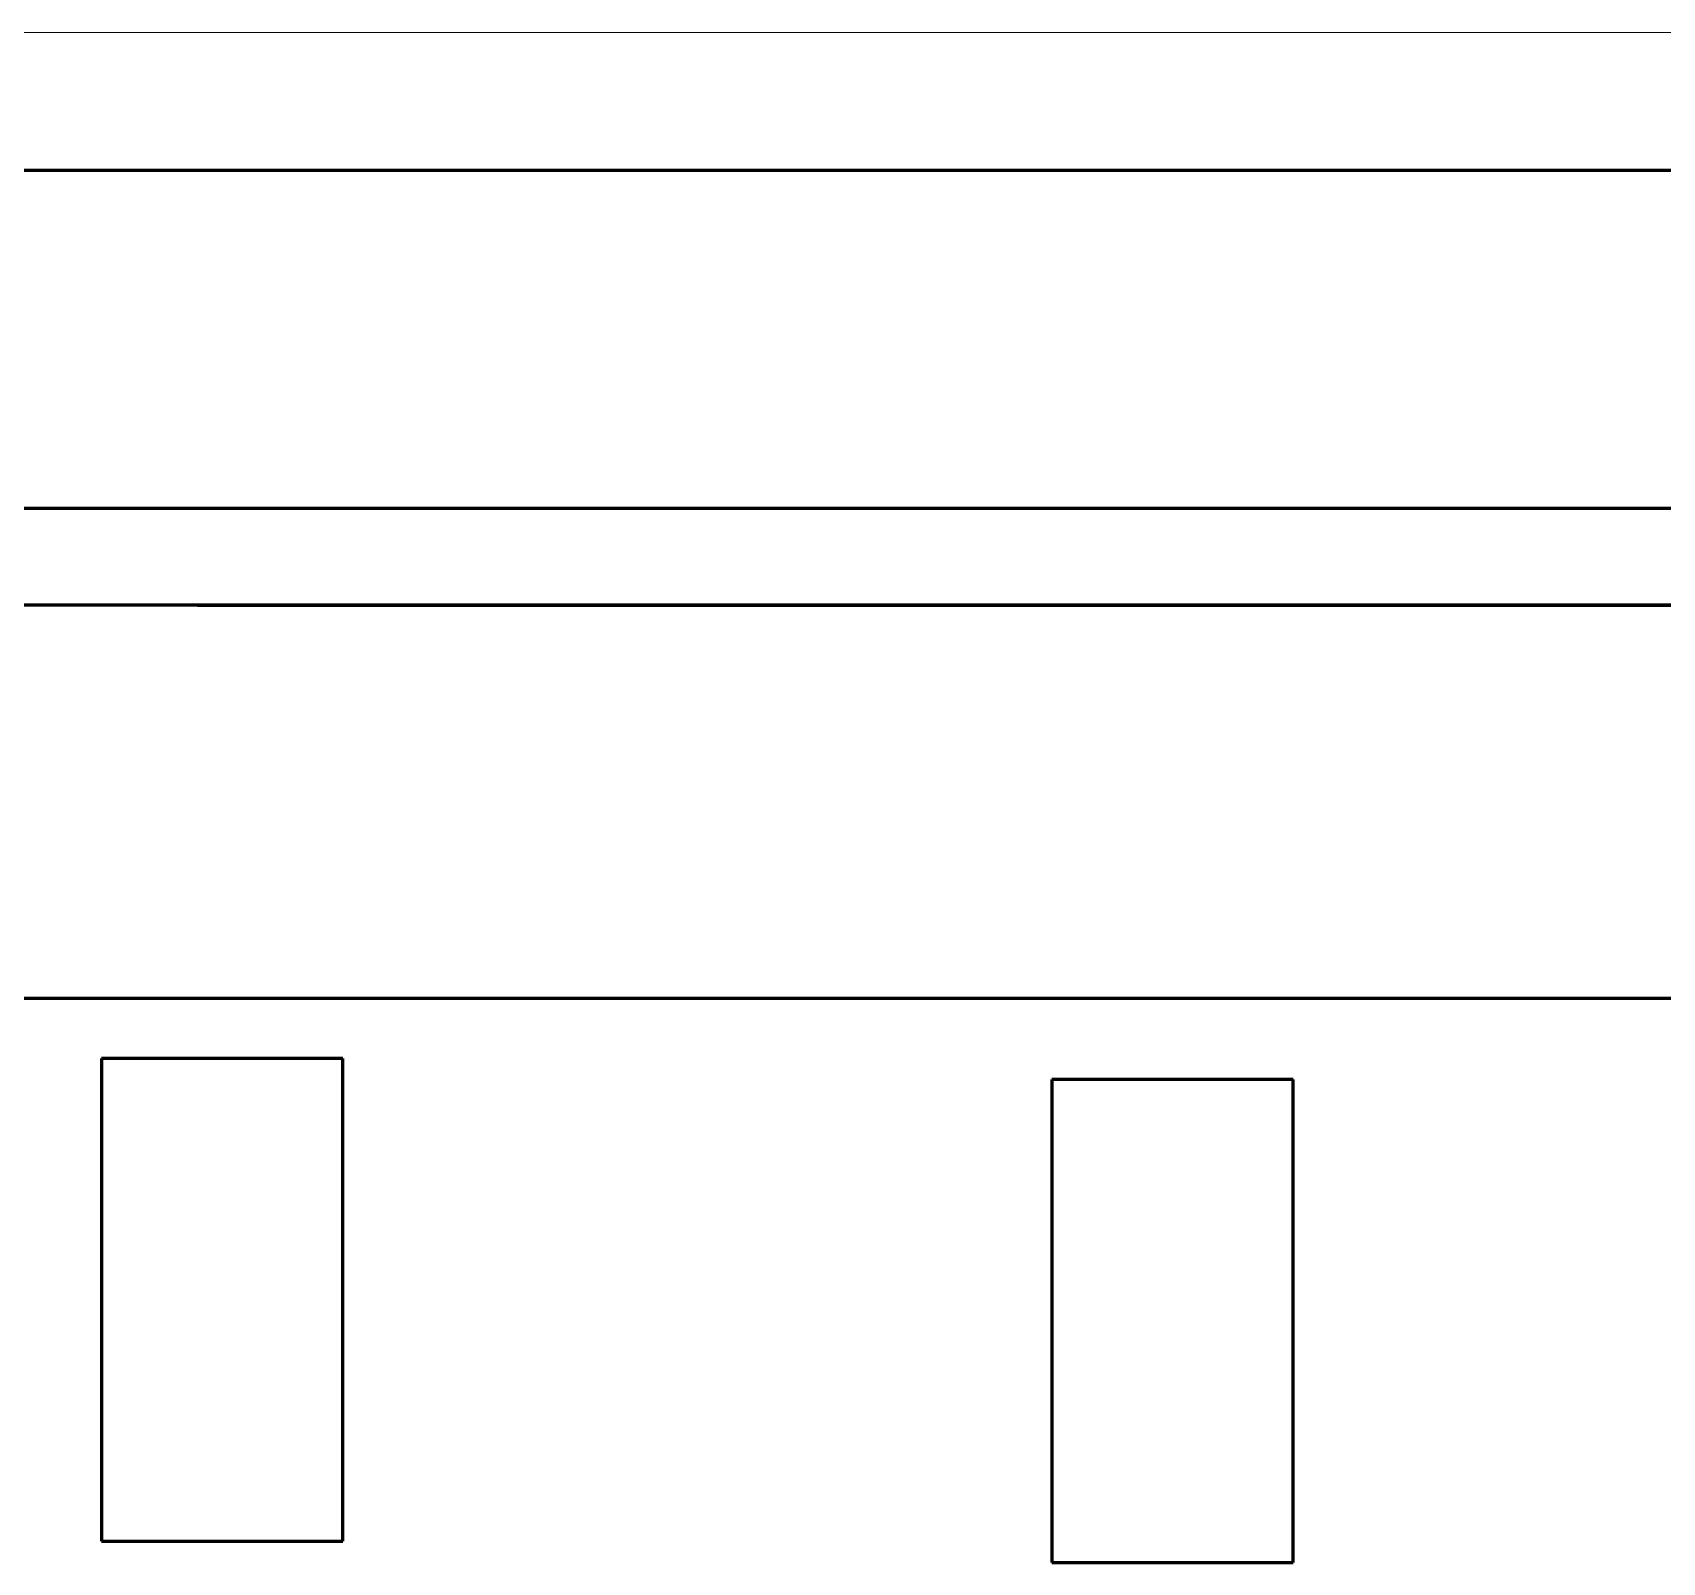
# Model space of a CAD drawing. Extents: x 0 to 297, y 0 to 292.
# Drawn here: x 258.98 to 267.43, y 202.08 to 210 of the extents above; entities that cross this region are included whole.
import ezdxf

# ---------------------------------------------------------------- set-up
doc = ezdxf.new("R2010")
doc.units = 0
doc.header["$MEASUREMENT"] = 0
doc.linetypes.add('K5LT_BASIC', pattern=[0])
doc.linetypes.add('K5LT_THIN', pattern=[0])
doc.layers.add('Системный слой', color=7, linetype='Continuous')

# ---------------------------------------------------------------- blocks, each defined once
blk = doc.blocks.new('*U')
at = {"layer": 'Системный слой', "linetype": 'K5LT_BASIC', "lineweight": 60}
for p, q in [((260.591, 204.6872), (259.341, 204.6872)), ((259.341, 204.6872), (259.341, 202.1872)), ((260.591, 202.1872), (260.591, 204.6872)), ((265.513, 204.5779), (264.263, 204.5779)), ((264.263, 204.5779), (264.263, 202.0779)), ((265.513, 202.0779), (265.513, 204.5779)), ((259.341, 202.1872), (260.591, 202.1872)), ((264.263, 202.0779), (265.513, 202.0779))]:
    blk.add_line(p, q, dxfattribs=at)
blk = doc.blocks.new('*S')
at = {"linetype": 'K5LT_THIN', "lineweight": 18}
blk.add_line((0, 210), (297, 210), dxfattribs=at)
at = {"linetype": 'K5LT_BASIC', "lineweight": 60}
blk.add_line((20, 205), (292, 205), dxfattribs=at)

msp = doc.modelspace()

# ---------------------------------------------------------------- linework, layer by layer
at = {"layer": 'Системный слой', "linetype": 'K5LT_BASIC', "lineweight": 60}
for p, q in [((275.3371, 209.2854), (223.8375, 209.2854)), ((272.8381, 207.5354), (252.8378, 207.5354)), ((272.8381, 207.5354), (259.8381, 207.5354)), ((272.8378, 207.0354), (252.8378, 207.0354)), ((259.8381, 207.0354), (272.8378, 207.0354))]:
    msp.add_line(p, q, dxfattribs=at)

# ---------------------------------------------------------------- block references
msp.add_blockref('*S', (0, 0))
at = {"layer": 'Системный слой'}
msp.add_blockref('*U', (0, 0), dxfattribs=at)
msp.add_blockref('*U', (0, 0), dxfattribs=at)
msp.add_blockref('*U', (0, 0), dxfattribs=at)
msp.add_blockref('*U', (0, 0), dxfattribs=at)
msp.add_blockref('*U', (0, 0), dxfattribs=at)
msp.add_blockref('*U', (0, 0), dxfattribs=at)
msp.add_blockref('*U', (0, 0), dxfattribs=at)
msp.add_blockref('*U', (0, 0), dxfattribs=at)
msp.add_blockref('*U', (0, 0), dxfattribs=at)
msp.add_blockref('*U', (0, 0), dxfattribs=at)
msp.add_blockref('*U', (0, 0), dxfattribs=at)
msp.add_blockref('*U', (0, 0), dxfattribs=at)
msp.add_blockref('*U', (0, 0), dxfattribs=at)
msp.add_blockref('*U', (0, 0), dxfattribs=at)
msp.add_blockref('*U', (0, 0), dxfattribs=at)
msp.add_blockref('*U', (0, 0), dxfattribs=at)
msp.add_blockref('*U', (0, 0), dxfattribs=at)
msp.add_blockref('*U', (0, 0), dxfattribs=at)
msp.add_blockref('*U', (0, 0), dxfattribs=at)
msp.add_blockref('*U', (0, 0), dxfattribs=at)
msp.add_blockref('*U', (0, 0), dxfattribs=at)
msp.add_blockref('*U', (0, 0), dxfattribs=at)
msp.add_blockref('*U', (0, 0), dxfattribs=at)
msp.add_blockref('*U', (0, 0), dxfattribs=at)
msp.add_blockref('*U', (0, 0), dxfattribs=at)
msp.add_blockref('*U', (0, 0), dxfattribs=at)
msp.add_blockref('*U', (0, 0), dxfattribs=at)
msp.add_blockref('*U', (0, 0), dxfattribs=at)
msp.add_blockref('*U', (0, 0), dxfattribs=at)
msp.add_blockref('*U', (0, 0), dxfattribs=at)
msp.add_blockref('*U', (0, 0), dxfattribs=at)
msp.add_blockref('*U', (0, 0), dxfattribs=at)
msp.add_blockref('*U', (0, 0), dxfattribs=at)
msp.add_blockref('*U', (0, 0), dxfattribs=at)
msp.add_blockref('*U', (0, 0), dxfattribs=at)
msp.add_blockref('*U', (0, 0), dxfattribs=at)
msp.add_blockref('*U', (0, 0), dxfattribs=at)
msp.add_blockref('*U', (0, 0), dxfattribs=at)
msp.add_blockref('*U', (0, 0), dxfattribs=at)
msp.add_blockref('*U', (0, 0), dxfattribs=at)
msp.add_blockref('*U', (0, 0), dxfattribs=at)
msp.add_blockref('*U', (0, 0), dxfattribs=at)
msp.add_blockref('*U', (0, 0), dxfattribs=at)
msp.add_blockref('*U', (0, 0), dxfattribs=at)
msp.add_blockref('*U', (0, 0), dxfattribs=at)
msp.add_blockref('*U', (0, 0), dxfattribs=at)
msp.add_blockref('*U', (0, 0), dxfattribs=at)
msp.add_blockref('*U', (0, 0), dxfattribs=at)
msp.add_blockref('*U', (0, 0), dxfattribs=at)
msp.add_blockref('*U', (0, 0), dxfattribs=at)
msp.add_blockref('*U', (0, 0), dxfattribs=at)
msp.add_blockref('*U', (0, 0), dxfattribs=at)
msp.add_blockref('*U', (0, 0), dxfattribs=at)
msp.add_blockref('*U', (0, 0), dxfattribs=at)
msp.add_blockref('*U', (0, 0), dxfattribs=at)
msp.add_blockref('*U', (0, 0), dxfattribs=at)
msp.add_blockref('*U', (0, 0), dxfattribs=at)
msp.add_blockref('*U', (0, 0), dxfattribs=at)
msp.add_blockref('*U', (0, 0), dxfattribs=at)
msp.add_blockref('*U', (0, 0), dxfattribs=at)
msp.add_blockref('*U', (0, 0), dxfattribs=at)
msp.add_blockref('*U', (0, 0), dxfattribs=at)
msp.add_blockref('*U', (0, 0), dxfattribs=at)
msp.add_blockref('*U', (0, 0), dxfattribs=at)
msp.add_blockref('*U', (0, 0), dxfattribs=at)
msp.add_blockref('*U', (0, 0), dxfattribs=at)
msp.add_blockref('*U', (0, 0), dxfattribs=at)
msp.add_blockref('*U', (0, 0), dxfattribs=at)
msp.add_blockref('*U', (0, 0), dxfattribs=at)
msp.add_blockref('*U', (0, 0), dxfattribs=at)
msp.add_blockref('*U', (0, 0), dxfattribs=at)
msp.add_blockref('*U', (0, 0), dxfattribs=at)
msp.add_blockref('*U', (0, 0), dxfattribs=at)
msp.add_blockref('*U', (0, 0), dxfattribs=at)
msp.add_blockref('*U', (0, 0), dxfattribs=at)
msp.add_blockref('*U', (0, 0), dxfattribs=at)
msp.add_blockref('*U', (0, 0), dxfattribs=at)
msp.add_blockref('*U', (0, 0), dxfattribs=at)
msp.add_blockref('*U', (0, 0), dxfattribs=at)
msp.add_blockref('*U', (0, 0), dxfattribs=at)
msp.add_blockref('*U', (0, 0), dxfattribs=at)
msp.add_blockref('*U', (0, 0), dxfattribs=at)
msp.add_blockref('*U', (0, 0), dxfattribs=at)
msp.add_blockref('*U', (0, 0), dxfattribs=at)
msp.add_blockref('*U', (0, 0), dxfattribs=at)
msp.add_blockref('*U', (0, 0), dxfattribs=at)
msp.add_blockref('*U', (0, 0), dxfattribs=at)
msp.add_blockref('*U', (0, 0), dxfattribs=at)
msp.add_blockref('*U', (0, 0), dxfattribs=at)
msp.add_blockref('*U', (0, 0), dxfattribs=at)
msp.add_blockref('*U', (0, 0), dxfattribs=at)
msp.add_blockref('*U', (0, 0), dxfattribs=at)
msp.add_blockref('*U', (0, 0), dxfattribs=at)
msp.add_blockref('*U', (0, 0), dxfattribs=at)
msp.add_blockref('*U', (0, 0), dxfattribs=at)
msp.add_blockref('*U', (0, 0), dxfattribs=at)
msp.add_blockref('*U', (0, 0), dxfattribs=at)
msp.add_blockref('*U', (0, 0), dxfattribs=at)
msp.add_blockref('*U', (0, 0), dxfattribs=at)
msp.add_blockref('*U', (0, 0), dxfattribs=at)
msp.add_blockref('*U', (0, 0), dxfattribs=at)
msp.add_blockref('*U', (0, 0), dxfattribs=at)
msp.add_blockref('*U', (0, 0), dxfattribs=at)
msp.add_blockref('*U', (0, 0), dxfattribs=at)
msp.add_blockref('*U', (0, 0), dxfattribs=at)
msp.add_blockref('*U', (0, 0), dxfattribs=at)
msp.add_blockref('*U', (0, 0), dxfattribs=at)
msp.add_blockref('*U', (0, 0), dxfattribs=at)
msp.add_blockref('*U', (0, 0), dxfattribs=at)
msp.add_blockref('*U', (0, 0), dxfattribs=at)
msp.add_blockref('*U', (0, 0), dxfattribs=at)
msp.add_blockref('*U', (0, 0), dxfattribs=at)
msp.add_blockref('*U', (0, 0), dxfattribs=at)
msp.add_blockref('*U', (0, 0), dxfattribs=at)
msp.add_blockref('*U', (0, 0), dxfattribs=at)
msp.add_blockref('*U', (0, 0), dxfattribs=at)
msp.add_blockref('*U', (0, 0), dxfattribs=at)
msp.add_blockref('*U', (0, 0), dxfattribs=at)
msp.add_blockref('*U', (0, 0), dxfattribs=at)
msp.add_blockref('*U', (0, 0), dxfattribs=at)
msp.add_blockref('*U', (0, 0), dxfattribs=at)
msp.add_blockref('*U', (0, 0), dxfattribs=at)
msp.add_blockref('*U', (0, 0), dxfattribs=at)
msp.add_blockref('*U', (0, 0), dxfattribs=at)
msp.add_blockref('*U', (0, 0), dxfattribs=at)
msp.add_blockref('*U', (0, 0), dxfattribs=at)
msp.add_blockref('*U', (0, 0), dxfattribs=at)
msp.add_blockref('*U', (0, 0), dxfattribs=at)
msp.add_blockref('*U', (0, 0), dxfattribs=at)
msp.add_blockref('*U', (0, 0), dxfattribs=at)
msp.add_blockref('*U', (0, 0), dxfattribs=at)
msp.add_blockref('*U', (0, 0), dxfattribs=at)
msp.add_blockref('*U', (0, 0), dxfattribs=at)
msp.add_blockref('*U', (0, 0), dxfattribs=at)
msp.add_blockref('*U', (0, 0), dxfattribs=at)
msp.add_blockref('*U', (0, 0), dxfattribs=at)
msp.add_blockref('*U', (0, 0), dxfattribs=at)
msp.add_blockref('*U', (0, 0), dxfattribs=at)
msp.add_blockref('*U', (0, 0), dxfattribs=at)
msp.add_blockref('*U', (0, 0), dxfattribs=at)
msp.add_blockref('*U', (0, 0), dxfattribs=at)
msp.add_blockref('*U', (0, 0), dxfattribs=at)
msp.add_blockref('*U', (0, 0), dxfattribs=at)
msp.add_blockref('*U', (0, 0), dxfattribs=at)
msp.add_blockref('*U', (0, 0), dxfattribs=at)
msp.add_blockref('*U', (0, 0), dxfattribs=at)
msp.add_blockref('*U', (0, 0), dxfattribs=at)
msp.add_blockref('*U', (0, 0), dxfattribs=at)
msp.add_blockref('*U', (0, 0), dxfattribs=at)
msp.add_blockref('*U', (0, 0), dxfattribs=at)
msp.add_blockref('*U', (0, 0), dxfattribs=at)
msp.add_blockref('*U', (0, 0), dxfattribs=at)
msp.add_blockref('*U', (0, 0), dxfattribs=at)
msp.add_blockref('*U', (0, 0), dxfattribs=at)
msp.add_blockref('*U', (0, 0), dxfattribs=at)
msp.add_blockref('*U', (0, 0), dxfattribs=at)
msp.add_blockref('*U', (0, 0), dxfattribs=at)
msp.add_blockref('*U', (0, 0), dxfattribs=at)
msp.add_blockref('*U', (0, 0), dxfattribs=at)
msp.add_blockref('*U', (0, 0), dxfattribs=at)
msp.add_blockref('*U', (0, 0), dxfattribs=at)
msp.add_blockref('*U', (0, 0), dxfattribs=at)
msp.add_blockref('*U', (0, 0), dxfattribs=at)
msp.add_blockref('*U', (0, 0), dxfattribs=at)
msp.add_blockref('*U', (0, 0), dxfattribs=at)
msp.add_blockref('*U', (0, 0), dxfattribs=at)
msp.add_blockref('*U', (0, 0), dxfattribs=at)
msp.add_blockref('*U', (0, 0), dxfattribs=at)
msp.add_blockref('*U', (0, 0), dxfattribs=at)
msp.add_blockref('*U', (0, 0), dxfattribs=at)
msp.add_blockref('*U', (0, 0), dxfattribs=at)
msp.add_blockref('*U', (0, 0), dxfattribs=at)
msp.add_blockref('*U', (0, 0), dxfattribs=at)
msp.add_blockref('*U', (0, 0), dxfattribs=at)
msp.add_blockref('*U', (0, 0), dxfattribs=at)
msp.add_blockref('*U', (0, 0), dxfattribs=at)
msp.add_blockref('*U', (0, 0), dxfattribs=at)
msp.add_blockref('*U', (0, 0), dxfattribs=at)
msp.add_blockref('*U', (0, 0), dxfattribs=at)
msp.add_blockref('*U', (0, 0), dxfattribs=at)
msp.add_blockref('*U', (0, 0), dxfattribs=at)
msp.add_blockref('*U', (0, 0), dxfattribs=at)
msp.add_blockref('*U', (0, 0), dxfattribs=at)
msp.add_blockref('*U', (0, 0), dxfattribs=at)
msp.add_blockref('*U', (0, 0), dxfattribs=at)
msp.add_blockref('*U', (0, 0), dxfattribs=at)
msp.add_blockref('*U', (0, 0), dxfattribs=at)
msp.add_blockref('*U', (0, 0), dxfattribs=at)
msp.add_blockref('*U', (0, 0), dxfattribs=at)
msp.add_blockref('*U', (0, 0), dxfattribs=at)
msp.add_blockref('*U', (0, 0), dxfattribs=at)
msp.add_blockref('*U', (0, 0), dxfattribs=at)
msp.add_blockref('*U', (0, 0), dxfattribs=at)
msp.add_blockref('*U', (0, 0), dxfattribs=at)
msp.add_blockref('*U', (0, 0), dxfattribs=at)
msp.add_blockref('*U', (0, 0), dxfattribs=at)
msp.add_blockref('*U', (0, 0), dxfattribs=at)
msp.add_blockref('*U', (0, 0), dxfattribs=at)
msp.add_blockref('*U', (0, 0), dxfattribs=at)
msp.add_blockref('*U', (0, 0), dxfattribs=at)
msp.add_blockref('*U', (0, 0), dxfattribs=at)
msp.add_blockref('*U', (0, 0), dxfattribs=at)
msp.add_blockref('*U', (0, 0), dxfattribs=at)
msp.add_blockref('*U', (0, 0), dxfattribs=at)
msp.add_blockref('*U', (0, 0), dxfattribs=at)
msp.add_blockref('*U', (0, 0), dxfattribs=at)
msp.add_blockref('*U', (0, 0), dxfattribs=at)
msp.add_blockref('*U', (0, 0), dxfattribs=at)
msp.add_blockref('*U', (0, 0), dxfattribs=at)
msp.add_blockref('*U', (0, 0), dxfattribs=at)
msp.add_blockref('*U', (0, 0), dxfattribs=at)
msp.add_blockref('*U', (0, 0), dxfattribs=at)
msp.add_blockref('*U', (0, 0), dxfattribs=at)
msp.add_blockref('*U', (0, 0), dxfattribs=at)
msp.add_blockref('*U', (0, 0), dxfattribs=at)
msp.add_blockref('*U', (0, 0), dxfattribs=at)
msp.add_blockref('*U', (0, 0), dxfattribs=at)
msp.add_blockref('*U', (0, 0), dxfattribs=at)
msp.add_blockref('*U', (0, 0), dxfattribs=at)
msp.add_blockref('*U', (0, 0), dxfattribs=at)
msp.add_blockref('*U', (0, 0), dxfattribs=at)
msp.add_blockref('*U', (0, 0), dxfattribs=at)
msp.add_blockref('*U', (0, 0), dxfattribs=at)
msp.add_blockref('*U', (0, 0), dxfattribs=at)
msp.add_blockref('*U', (0, 0), dxfattribs=at)
msp.add_blockref('*U', (0, 0), dxfattribs=at)
msp.add_blockref('*U', (0, 0), dxfattribs=at)
msp.add_blockref('*U', (0, 0), dxfattribs=at)
msp.add_blockref('*U', (0, 0), dxfattribs=at)
msp.add_blockref('*U', (0, 0), dxfattribs=at)
msp.add_blockref('*U', (0, 0), dxfattribs=at)
msp.add_blockref('*U', (0, 0), dxfattribs=at)
msp.add_blockref('*U', (0, 0), dxfattribs=at)
msp.add_blockref('*U', (0, 0), dxfattribs=at)
msp.add_blockref('*U', (0, 0), dxfattribs=at)
msp.add_blockref('*U', (0, 0), dxfattribs=at)
msp.add_blockref('*U', (0, 0), dxfattribs=at)
msp.add_blockref('*U', (0, 0), dxfattribs=at)
msp.add_blockref('*U', (0, 0), dxfattribs=at)
msp.add_blockref('*U', (0, 0), dxfattribs=at)
msp.add_blockref('*U', (0, 0), dxfattribs=at)
msp.add_blockref('*U', (0, 0), dxfattribs=at)
msp.add_blockref('*U', (0, 0), dxfattribs=at)
msp.add_blockref('*U', (0, 0), dxfattribs=at)
msp.add_blockref('*U', (0, 0), dxfattribs=at)
msp.add_blockref('*U', (0, 0), dxfattribs=at)
msp.add_blockref('*U', (0, 0), dxfattribs=at)
msp.add_blockref('*U', (0, 0), dxfattribs=at)
msp.add_blockref('*U', (0, 0), dxfattribs=at)
msp.add_blockref('*U', (0, 0), dxfattribs=at)
msp.add_blockref('*U', (0, 0), dxfattribs=at)
msp.add_blockref('*U', (0, 0), dxfattribs=at)
msp.add_blockref('*U', (0, 0), dxfattribs=at)
msp.add_blockref('*U', (0, 0), dxfattribs=at)
msp.add_blockref('*U', (0, 0), dxfattribs=at)
msp.add_blockref('*U', (0, 0), dxfattribs=at)
msp.add_blockref('*U', (0, 0), dxfattribs=at)
msp.add_blockref('*U', (0, 0), dxfattribs=at)
msp.add_blockref('*U', (0, 0), dxfattribs=at)
msp.add_blockref('*U', (0, 0), dxfattribs=at)
msp.add_blockref('*U', (0, 0), dxfattribs=at)
msp.add_blockref('*U', (0, 0), dxfattribs=at)
msp.add_blockref('*U', (0, 0), dxfattribs=at)
msp.add_blockref('*U', (0, 0), dxfattribs=at)
msp.add_blockref('*U', (0, 0), dxfattribs=at)
msp.add_blockref('*U', (0, 0), dxfattribs=at)
msp.add_blockref('*U', (0, 0), dxfattribs=at)
msp.add_blockref('*U', (0, 0), dxfattribs=at)
msp.add_blockref('*U', (0, 0), dxfattribs=at)
msp.add_blockref('*U', (0, 0), dxfattribs=at)
msp.add_blockref('*U', (0, 0), dxfattribs=at)
msp.add_blockref('*U', (0, 0), dxfattribs=at)
msp.add_blockref('*U', (0, 0), dxfattribs=at)
msp.add_blockref('*U', (0, 0), dxfattribs=at)
msp.add_blockref('*U', (0, 0), dxfattribs=at)
msp.add_blockref('*U', (0, 0), dxfattribs=at)
msp.add_blockref('*U', (0, 0), dxfattribs=at)
msp.add_blockref('*U', (0, 0), dxfattribs=at)
msp.add_blockref('*U', (0, 0), dxfattribs=at)
msp.add_blockref('*U', (0, 0), dxfattribs=at)
msp.add_blockref('*U', (0, 0), dxfattribs=at)
msp.add_blockref('*U', (0, 0), dxfattribs=at)
msp.add_blockref('*U', (0, 0), dxfattribs=at)
msp.add_blockref('*U', (0, 0), dxfattribs=at)
msp.add_blockref('*U', (0, 0), dxfattribs=at)
msp.add_blockref('*U', (0, 0), dxfattribs=at)
msp.add_blockref('*U', (0, 0), dxfattribs=at)
msp.add_blockref('*U', (0, 0), dxfattribs=at)
msp.add_blockref('*U', (0, 0), dxfattribs=at)
msp.add_blockref('*U', (0, 0), dxfattribs=at)
msp.add_blockref('*U', (0, 0), dxfattribs=at)
msp.add_blockref('*U', (0, 0), dxfattribs=at)
msp.add_blockref('*U', (0, 0), dxfattribs=at)
msp.add_blockref('*U', (0, 0), dxfattribs=at)
msp.add_blockref('*U', (0, 0), dxfattribs=at)
msp.add_blockref('*U', (0, 0), dxfattribs=at)
msp.add_blockref('*U', (0, 0), dxfattribs=at)
msp.add_blockref('*U', (0, 0), dxfattribs=at)
msp.add_blockref('*U', (0, 0), dxfattribs=at)
msp.add_blockref('*U', (0, 0), dxfattribs=at)
msp.add_blockref('*U', (0, 0), dxfattribs=at)
msp.add_blockref('*U', (0, 0), dxfattribs=at)
msp.add_blockref('*U', (0, 0), dxfattribs=at)
msp.add_blockref('*U', (0, 0), dxfattribs=at)
msp.add_blockref('*U', (0, 0), dxfattribs=at)
msp.add_blockref('*U', (0, 0), dxfattribs=at)
msp.add_blockref('*U', (0, 0), dxfattribs=at)
msp.add_blockref('*U', (0, 0), dxfattribs=at)
msp.add_blockref('*U', (0, 0), dxfattribs=at)
msp.add_blockref('*U', (0, 0), dxfattribs=at)
msp.add_blockref('*U', (0, 0), dxfattribs=at)
msp.add_blockref('*U', (0, 0), dxfattribs=at)
msp.add_blockref('*U', (0, 0), dxfattribs=at)
msp.add_blockref('*U', (0, 0), dxfattribs=at)
msp.add_blockref('*U', (0, 0), dxfattribs=at)
msp.add_blockref('*U', (0, 0), dxfattribs=at)
msp.add_blockref('*U', (0, 0), dxfattribs=at)
msp.add_blockref('*U', (0, 0), dxfattribs=at)
msp.add_blockref('*U', (0, 0), dxfattribs=at)
msp.add_blockref('*U', (0, 0), dxfattribs=at)
msp.add_blockref('*U', (0, 0), dxfattribs=at)
msp.add_blockref('*U', (0, 0), dxfattribs=at)
msp.add_blockref('*U', (0, 0), dxfattribs=at)
msp.add_blockref('*U', (0, 0), dxfattribs=at)
msp.add_blockref('*U', (0, 0), dxfattribs=at)
msp.add_blockref('*U', (0, 0), dxfattribs=at)
msp.add_blockref('*U', (0, 0), dxfattribs=at)
msp.add_blockref('*U', (0, 0), dxfattribs=at)
msp.add_blockref('*U', (0, 0), dxfattribs=at)
msp.add_blockref('*U', (0, 0), dxfattribs=at)
msp.add_blockref('*U', (0, 0), dxfattribs=at)
msp.add_blockref('*U', (0, 0), dxfattribs=at)
msp.add_blockref('*U', (0, 0), dxfattribs=at)
msp.add_blockref('*U', (0, 0), dxfattribs=at)
msp.add_blockref('*U', (0, 0), dxfattribs=at)
msp.add_blockref('*U', (0, 0), dxfattribs=at)
msp.add_blockref('*U', (0, 0), dxfattribs=at)
msp.add_blockref('*U', (0, 0), dxfattribs=at)
msp.add_blockref('*U', (0, 0), dxfattribs=at)
msp.add_blockref('*U', (0, 0), dxfattribs=at)
msp.add_blockref('*U', (0, 0), dxfattribs=at)
msp.add_blockref('*U', (0, 0), dxfattribs=at)
msp.add_blockref('*U', (0, 0), dxfattribs=at)
msp.add_blockref('*U', (0, 0), dxfattribs=at)
msp.add_blockref('*U', (0, 0), dxfattribs=at)
msp.add_blockref('*U', (0, 0), dxfattribs=at)
msp.add_blockref('*U', (0, 0), dxfattribs=at)
msp.add_blockref('*U', (0, 0), dxfattribs=at)
msp.add_blockref('*U', (0, 0), dxfattribs=at)
msp.add_blockref('*U', (0, 0), dxfattribs=at)
msp.add_blockref('*U', (0, 0), dxfattribs=at)
msp.add_blockref('*U', (0, 0), dxfattribs=at)
msp.add_blockref('*U', (0, 0), dxfattribs=at)
msp.add_blockref('*U', (0, 0), dxfattribs=at)
msp.add_blockref('*U', (0, 0), dxfattribs=at)
msp.add_blockref('*U', (0, 0), dxfattribs=at)
msp.add_blockref('*U', (0, 0), dxfattribs=at)
msp.add_blockref('*U', (0, 0), dxfattribs=at)
msp.add_blockref('*U', (0, 0), dxfattribs=at)
msp.add_blockref('*U', (0, 0), dxfattribs=at)
msp.add_blockref('*U', (0, 0), dxfattribs=at)
msp.add_blockref('*U', (0, 0), dxfattribs=at)
msp.add_blockref('*U', (0, 0), dxfattribs=at)
msp.add_blockref('*U', (0, 0), dxfattribs=at)
msp.add_blockref('*U', (0, 0), dxfattribs=at)
msp.add_blockref('*U', (0, 0), dxfattribs=at)
msp.add_blockref('*U', (0, 0), dxfattribs=at)
msp.add_blockref('*U', (0, 0), dxfattribs=at)
msp.add_blockref('*U', (0, 0), dxfattribs=at)
msp.add_blockref('*U', (0, 0), dxfattribs=at)
msp.add_blockref('*U', (0, 0), dxfattribs=at)
msp.add_blockref('*U', (0, 0), dxfattribs=at)
msp.add_blockref('*U', (0, 0), dxfattribs=at)
msp.add_blockref('*U', (0, 0), dxfattribs=at)
msp.add_blockref('*U', (0, 0), dxfattribs=at)
msp.add_blockref('*U', (0, 0), dxfattribs=at)
msp.add_blockref('*U', (0, 0), dxfattribs=at)
msp.add_blockref('*U', (0, 0), dxfattribs=at)
msp.add_blockref('*U', (0, 0), dxfattribs=at)
msp.add_blockref('*U', (0, 0), dxfattribs=at)
msp.add_blockref('*U', (0, 0), dxfattribs=at)
msp.add_blockref('*U', (0, 0), dxfattribs=at)
msp.add_blockref('*U', (0, 0), dxfattribs=at)
msp.add_blockref('*U', (0, 0), dxfattribs=at)
msp.add_blockref('*U', (0, 0), dxfattribs=at)
msp.add_blockref('*U', (0, 0), dxfattribs=at)
msp.add_blockref('*U', (0, 0), dxfattribs=at)
msp.add_blockref('*U', (0, 0), dxfattribs=at)
msp.add_blockref('*U', (0, 0), dxfattribs=at)
msp.add_blockref('*U', (0, 0), dxfattribs=at)
msp.add_blockref('*U', (0, 0), dxfattribs=at)
msp.add_blockref('*U', (0, 0), dxfattribs=at)
msp.add_blockref('*U', (0, 0), dxfattribs=at)
msp.add_blockref('*U', (0, 0), dxfattribs=at)
msp.add_blockref('*U', (0, 0), dxfattribs=at)
msp.add_blockref('*U', (0, 0), dxfattribs=at)
msp.add_blockref('*U', (0, 0), dxfattribs=at)
msp.add_blockref('*U', (0, 0), dxfattribs=at)
msp.add_blockref('*U', (0, 0), dxfattribs=at)
msp.add_blockref('*U', (0, 0), dxfattribs=at)
msp.add_blockref('*U', (0, 0), dxfattribs=at)
msp.add_blockref('*U', (0, 0), dxfattribs=at)
msp.add_blockref('*U', (0, 0), dxfattribs=at)
msp.add_blockref('*U', (0, 0), dxfattribs=at)
msp.add_blockref('*U', (0, 0), dxfattribs=at)
msp.add_blockref('*U', (0, 0), dxfattribs=at)
msp.add_blockref('*U', (0, 0), dxfattribs=at)
msp.add_blockref('*U', (0, 0), dxfattribs=at)
msp.add_blockref('*U', (0, 0), dxfattribs=at)
msp.add_blockref('*U', (0, 0), dxfattribs=at)
msp.add_blockref('*U', (0, 0), dxfattribs=at)
msp.add_blockref('*U', (0, 0), dxfattribs=at)
msp.add_blockref('*U', (0, 0), dxfattribs=at)
msp.add_blockref('*U', (0, 0), dxfattribs=at)
msp.add_blockref('*U', (0, 0), dxfattribs=at)
msp.add_blockref('*U', (0, 0), dxfattribs=at)
msp.add_blockref('*U', (0, 0), dxfattribs=at)
msp.add_blockref('*U', (0, 0), dxfattribs=at)
msp.add_blockref('*U', (0, 0), dxfattribs=at)
msp.add_blockref('*U', (0, 0), dxfattribs=at)
msp.add_blockref('*U', (0, 0), dxfattribs=at)

doc.saveas('drawing.dxf')
